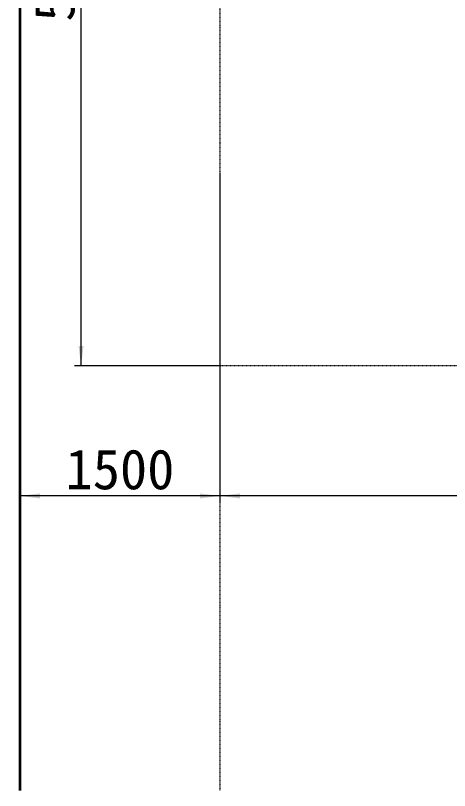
# Model space of a CAD drawing. Header units: millimetres. Extents: x 12881 to 26448, y 40 to 11902.
# Drawn here: x 12881 to 16136, y 271 to 6087 of the extents above; entities that cross this region are included whole.
import ezdxf

# ---------------------------------------------------------------- set-up
doc = ezdxf.new("R2010")
doc.units = ezdxf.units.MM
doc.linetypes.add('虚线', pattern=[2, 1, -1])
doc.layers.get('0').update_dxf_attribs({"lineweight": 35})
for name, color, linetype, lineweight in [('尺寸线层', 3, 'Continuous', 18), ('粗实线层', 7, 'Continuous', 35), ('虚线层', 6, '虚线', 18)]:
    doc.layers.add(name, color=color, linetype=linetype, lineweight=lineweight)
doc.styles.add('标准300', font='')
doc.styles.get('标准300').set_extended_font_data('宋体')
doc.dimstyles.new('标准300', dxfattribs={"dimtxt": 300, "dimasz": 150, "dimexe": 50, "dimexo": 0.8, "dimgap": 50, "dimtad": 1, "dimdec": 0, "dimdsep": 46, "dimtxsty": '标准300', "dimblk": '_CAXARROW', "dimcen": 0, "dimdle": 300, "dimclrd": 256, "dimclre": 256, "dimclrt": 256, "dimazin": 2, "dimtfac": 0.707107, "dimtdec": 0, "dimtix": 1, "dimtmove": 1, "dimatfit": 3, "dimfxl": 1, "dimfrac": 2, "dimtolj": 1, "dimarcsym": 1})

# ---------------------------------------------------------------- blocks, each defined once
blk = doc.blocks.new('*X69')
at = {"layer": '尺寸线层', "linetype": 'Continuous', "transparency": 16777216}
for points in [[(14414.3, 2481.3), (14564.3, 2462.5), (14564.3, 2500)], [(24914.7, 2481.3), (24764.7, 2462.5), (24764.7, 2500)]]:
    blk.add_hatch(color=256, dxfattribs=at).paths.add_polyline_path(points, flags=0)
for p, q in [((14414.3, 3456.4), (14414.3, 2431.3)), ((24914.7, 3456.4), (24914.7, 2431.3)), ((24914.7, 2481.3), (14414.3, 2481.3))]:
    blk.add_line(p, q, dxfattribs=at)
at = {"layer": '尺寸线层', "transparency": 16777216, "insert": (19072, 2678.8), "char_height": 300, "width": 1993.333, "attachment_point": 5, "style": '标准300'}
blk.add_mtext('10500', dxfattribs=at)
blk = doc.blocks.new('_CAXARROW')
blk.add_hatch(color=0).paths.add_polyline_path([(0, 0), (-1, 0.125), (-1, -0.125)], flags=0)
blk = doc.blocks.new('*X70')
at = {"layer": '尺寸线层', "linetype": 'Continuous', "transparency": 16777216}
for points in [[(13372.4, 9441.3), (13353.7, 9291.3), (13391.2, 9291.3)], [(13372.4, 3457.2), (13353.7, 3607.2), (13391.2, 3607.2)]]:
    blk.add_hatch(color=256, dxfattribs=at).paths.add_polyline_path(points, flags=0)
for p, q in [((14413.5, 9441.3), (13322.4, 9441.3)), ((13372.4, 3457.2), (13372.4, 9441.3)), ((14413.5, 3457.2), (13322.4, 3457.2))]:
    blk.add_line(p, q, dxfattribs=at)
at = {"layer": '尺寸线层', "transparency": 16777216, "insert": (13174.9, 6449.3), "char_height": 300, "width": 1626.667, "attachment_point": 5, "rotation": 90, "style": '标准300'}
blk.add_mtext('5984', dxfattribs=at)
blk = doc.blocks.new('*X78')
at = {"layer": '尺寸线层', "linetype": 'Continuous', "transparency": 16777216}
for points in [[(12914.3, 2481.3), (13064.3, 2462.5), (13064.3, 2500)], [(14414.3, 2481.3), (14264.3, 2462.5), (14264.3, 2500)]]:
    blk.add_hatch(color=256, dxfattribs=at).paths.add_polyline_path(points, flags=0)
for p, q in [((14414.3, 4906.3), (14414.3, 2431.3)), ((12914.3, 4637.6), (12914.3, 2431.3)), ((14414.3, 2481.3), (12914.3, 2481.3))]:
    blk.add_line(p, q, dxfattribs=at)
at = {"layer": '尺寸线层', "transparency": 16777216, "insert": (13664.3, 2678.8), "char_height": 300, "width": 1566.667, "attachment_point": 5, "style": '标准300'}
blk.add_mtext('1500', dxfattribs=at)

msp = doc.modelspace()

# ---------------------------------------------------------------- linework, layer by layer
at = {"layer": '粗实线层'}
msp.add_line((12914.3, 10941.3), (12914.3, 270.8), dxfattribs=at)
at = {"layer": '虚线层'}
for p, q in [((14414.3, 9441.3), (14414.3, 270.8)), ((24914.7, 3457.2), (14414.3, 3457.2))]:
    msp.add_line(p, q, dxfattribs=at)

# ---------------------------------------------------------------- dimensions: what is measured, and where the dimension line sits
at = {"layer": '尺寸线层'}
dim = msp.add_linear_dim(base=(13372.4, 9441.3), p1=(14414.3, 3457.2), p2=(14414.3, 9441.3), angle=90, dimstyle='标准300', override={"dimsah": 1, "dimtfill": 1, "dimtzin": 8}, dxfattribs=at)
dim.commit()
dim.dimension.update_dxf_attribs({"geometry": '*X70', "text_midpoint": (13174.9, 6449.3)})
dim = msp.add_linear_dim(base=(12914.3, 2481.3), p1=(14414.3, 4907.1), p2=(12914.3, 4638.4), dimstyle='标准300', override={"dimsah": 1, "dimtfill": 1, "dimtzin": 8}, dxfattribs=at)
dim.commit()
dim.dimension.update_dxf_attribs({"geometry": '*X78', "text_midpoint": (13664.3, 2678.8)})
dim = msp.add_linear_dim(base=(14414.3, 2481.3), p1=(24914.7, 3457.2), p2=(14414.3, 3457.2), dimstyle='标准300', override={"dimsah": 1, "dimtfill": 1, "dimtzin": 8}, dxfattribs=at)
dim.commit()
dim.dimension.update_dxf_attribs({"geometry": '*X69', "text_midpoint": (19072, 2678.8), "dimtype": 160})

doc.saveas('drawing.dxf')
